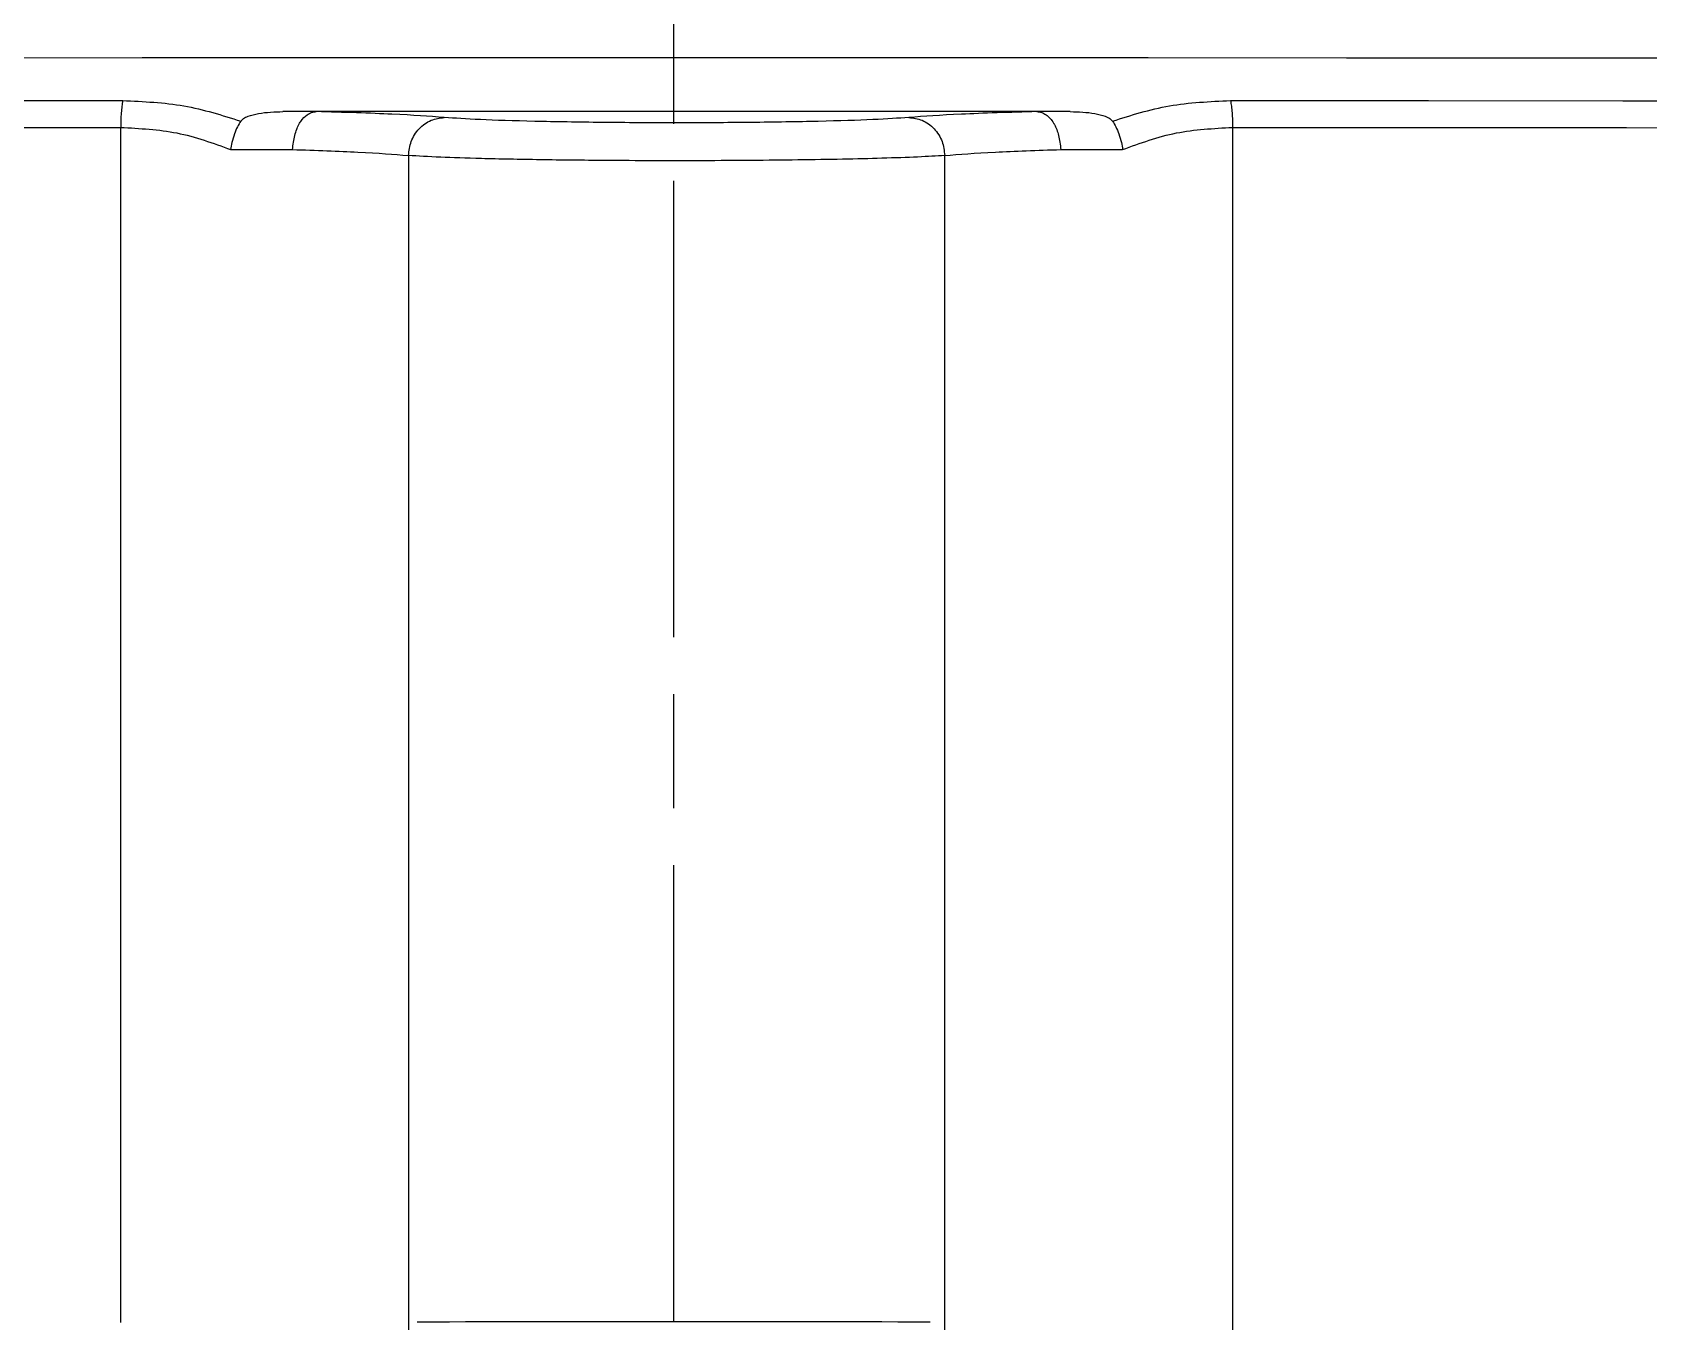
# Model space of a CAD drawing. Header units: millimetres. Extents: x 5659 to 7608, y 3628 to 5007.
# Drawn here: x 6462.91 to 6505.41, y 3791.3 to 3825.2 of the extents above; entities that cross this region are included whole.
import ezdxf

# ---------------------------------------------------------------- set-up
doc = ezdxf.new("R2010")
doc.units = ezdxf.units.MM
doc.linetypes.add('AM_ISO08W050', pattern=[18, 12, -1.5, 3, -1.5])
doc.layers.add('AM_7', color=4, linetype='AM_ISO08W050', lineweight=25)

msp = doc.modelspace()

# ---------------------------------------------------------------- linework, layer by layer
at = {"color": 7, "linetype": 'Continuous', "lineweight": 25}
for p, q in [((6479.852, 3823.12), (6470.378, 3823.12)), ((6489.326, 3823.12), (6479.852, 3823.12)), ((6465.234, 3791.275), (6465.234, 3822.703)), ((6494.469, 3822.703), (6494.469, 3788.275)), ((6472.804, 3821.965), (6472.804, 3788.131)), ((6486.9, 3788.131), (6486.9, 3821.965))]:
    msp.add_line(p, q, dxfattribs=at)
at = {"color": 7, "linetype": 'Continuous', "lineweight": 25, "flags": 128}
for points in [[(6507.631, 3824.52), (6502.599, 3824.524), (6497.462, 3824.527), (6492.246, 3824.529), (6486.972, 3824.53), (6481.666, 3824.531), (6476.352, 3824.531), (6471.053, 3824.53), (6465.795, 3824.528), (6460.601, 3824.526)], [(6401.486, 3823.273), (6402.634, 3823.284), (6404.127, 3823.295), (6405.958, 3823.305), (6408.12, 3823.316), (6410.601, 3823.326), (6413.392, 3823.336), (6416.48, 3823.345), (6419.851, 3823.354), (6423.49, 3823.362), (6427.381, 3823.37), (6431.506, 3823.377), (6435.848, 3823.384), (6440.385, 3823.39), (6445.099, 3823.395), (6449.969, 3823.4), (6454.972, 3823.403), (6460.086, 3823.407), (6465.288, 3823.409)], [(6494.416, 3823.409), (6499.618, 3823.407), (6504.732, 3823.403), (6509.735, 3823.4), (6514.604, 3823.395), (6519.318, 3823.39), (6523.856, 3823.384), (6528.197, 3823.377), (6532.322, 3823.37), (6536.213, 3823.362), (6539.852, 3823.354), (6543.223, 3823.345), (6546.311, 3823.336), (6549.102, 3823.326), (6551.584, 3823.316), (6553.745, 3823.305), (6555.576, 3823.295), (6557.069, 3823.284), (6558.217, 3823.273)], [(6401.198, 3822.566), (6402.35, 3822.577), (6403.849, 3822.588), (6405.687, 3822.599), (6407.856, 3822.609), (6410.347, 3822.619), (6413.148, 3822.629), (6416.247, 3822.638), (6419.631, 3822.647), (6423.283, 3822.655), (6427.188, 3822.663), (6431.329, 3822.67), (6435.686, 3822.677), (6440.24, 3822.683), (6444.972, 3822.688), (6449.859, 3822.693), (6454.88, 3822.697), (6460.013, 3822.7), (6465.234, 3822.703)], [(6494.469, 3822.703), (6499.691, 3822.7), (6504.824, 3822.697), (6509.845, 3822.693), (6514.732, 3822.688), (6519.463, 3822.683), (6524.018, 3822.677), (6528.375, 3822.67), (6532.515, 3822.663), (6536.42, 3822.655), (6540.073, 3822.647), (6543.456, 3822.638), (6546.555, 3822.629), (6549.357, 3822.619), (6551.847, 3822.609), (6554.016, 3822.599), (6555.854, 3822.588), (6557.353, 3822.577), (6558.505, 3822.566)]]:
    msp.add_lwpolyline(points, dxfattribs=at)
at = {"color": 7, "linetype": 'Continuous', "lineweight": 25}
for centre, radius, start, end in [((6465.112, 6499.168), 2677.051, 270.064479, 270.099302), ((6494.592, 6499.604), 2677.487, 269.900697, 269.935518), ((6479.774, 1798.985), 1992.314, 89.806162, 90.193839)]:
    msp.add_arc(centre, radius, start, end, dxfattribs=at)
for points in [[(6465.288, 3823.409), (6465.28, 3823.36), (6465.264, 3823.263), (6465.247, 3823.087), (6465.236, 3822.899), (6465.235, 3822.768), (6465.234, 3822.703)], [(6494.416, 3823.409), (6494.424, 3823.36), (6494.44, 3823.263), (6494.456, 3823.087), (6494.467, 3822.899), (6494.469, 3822.768), (6494.469, 3822.703)]]:
    msp.add_open_spline(points, degree=3, dxfattribs=at)
for points, knots in [([(6465.288, 3823.409), (6465.834, 3823.384), (6466.928, 3823.335), (6467.902, 3823.022), (6468.39, 3822.866)], [0, 0, 0, 0, 0.499348, 1, 1, 1, 1]), ([(6491.313, 3822.866), (6491.801, 3823.022), (6492.776, 3823.335), (6493.87, 3823.384), (6494.416, 3823.409)], [0, 0, 0, 0, 0.5006525, 1, 1, 1, 1]), ([(6468.39, 3822.866), (6468.361, 3822.818), (6468.3, 3822.718), (6468.221, 3822.527), (6468.159, 3822.322), (6468.135, 3822.181), (6468.125, 3822.119)], [0, 0, 0, 0, 0.239434, 0.497145, 0.777846, 1, 1, 1, 1]), ([(6468.39, 3822.866), (6468.413, 3822.89), (6468.462, 3822.944), (6468.624, 3823.017), (6468.972, 3823.103), (6469.285, 3823.112), (6469.502, 3823.118)], [0, 0, 0, 0, 0.0981068, 0.2156701, 0.4546075, 1, 1, 1, 1]), ([(6470.378, 3823.12), (6470.242, 3823.119), (6470.044, 3823.119), (6469.771, 3823.119), (6469.623, 3823.118), (6469.536, 3823.118), (6469.512, 3823.118), (6469.504, 3823.118), (6469.502, 3823.118)], [0, 0, 0, 0, 0.485398, 0.709453, 0.919202, 0.97572, 0.991889, 1, 1, 1, 1]), ([(6469.752, 3822.121), (6469.767, 3822.249), (6469.789, 3822.437), (6469.847, 3822.612), (6469.889, 3822.719), (6469.923, 3822.79), (6470.008, 3822.921), (6470.116, 3823.028), (6470.252, 3823.105), (6470.335, 3823.115), (6470.378, 3823.12)], [0, 0, 0, 0, 0.244887, 0.361345, 0.377678, 0.492933, 0.536162, 0.741629, 0.867487, 1, 1, 1, 1]), ([(6473.744, 3822.964), (6473.338, 3822.994), (6472.53, 3823.053), (6471.093, 3823.098), (6470.378, 3823.12)], [0, 0, 0, 0, 0.502375, 1, 1, 1, 1]), ([(6472.804, 3821.965), (6472.818, 3822.09), (6472.839, 3822.282), (6472.957, 3822.513), (6473.078, 3822.673), (6473.228, 3822.801), (6473.446, 3822.927), (6473.626, 3822.949), (6473.744, 3822.964)], [0, 0, 0, 0, 0.239617, 0.368463, 0.499999, 0.631535, 0.760382, 1, 1, 1, 1]), ([(6485.96, 3822.964), (6485.678, 3822.944), (6485.114, 3822.905), (6483.629, 3822.859), (6481.834, 3822.83), (6479.845, 3822.82), (6477.859, 3822.83), (6476.068, 3822.86), (6474.587, 3822.905), (6474.025, 3822.944), (6473.744, 3822.964)], [0, 0, 0, 0, 0.125138, 0.250256, 0.375373, 0.50043, 0.625397, 0.750284, 0.875124, 1, 1, 1, 1]), ([(6489.326, 3823.12), (6488.613, 3823.098), (6487.176, 3823.053), (6486.367, 3822.994), (6485.96, 3822.964)], [0, 0, 0, 0, 0.496466, 1, 1, 1, 1]), ([(6485.96, 3822.964), (6486.077, 3822.949), (6486.258, 3822.927), (6486.476, 3822.801), (6486.625, 3822.673), (6486.747, 3822.513), (6486.865, 3822.282), (6486.886, 3822.09), (6486.9, 3821.965)], [0, 0, 0, 0, 0.239618, 0.368465, 0.500002, 0.631538, 0.760384, 1, 1, 1, 1]), ([(6489.326, 3823.12), (6489.369, 3823.115), (6489.452, 3823.105), (6489.601, 3823.021), (6489.709, 3822.908), (6489.764, 3822.815), (6489.765, 3822.814), (6489.767, 3822.811), (6489.774, 3822.799), (6489.826, 3822.706), (6489.91, 3822.488), (6489.937, 3822.249), (6489.952, 3822.121)], [0, 0, 0, 0, 0.13275, 0.258828, 0.507271, 0.507353, 0.507953, 0.509582, 0.515681, 0.539247, 0.754927, 1, 1, 1, 1]), ([(6490.202, 3823.118), (6490.199, 3823.118), (6490.175, 3823.118), (6490.018, 3823.119), (6489.719, 3823.119), (6489.462, 3823.119), (6489.326, 3823.12)], [0, 0, 0, 0, 0.008069, 0.080583, 0.514577, 1, 1, 1, 1]), ([(6490.202, 3823.118), (6490.42, 3823.112), (6490.733, 3823.103), (6491.081, 3823.017), (6491.243, 3822.943), (6491.291, 3822.89), (6491.313, 3822.866)], [0, 0, 0, 0, 0.546902, 0.785535, 0.902249, 1, 1, 1, 1]), ([(6491.313, 3822.866), (6491.343, 3822.818), (6491.404, 3822.719), (6491.482, 3822.527), (6491.545, 3822.322), (6491.569, 3822.181), (6491.579, 3822.119)], [0, 0, 0, 0, 0.239149, 0.497163, 0.778524, 1, 1, 1, 1]), ([(6465.234, 3822.703), (6465.736, 3822.676), (6466.764, 3822.622), (6467.664, 3822.289), (6468.125, 3822.119)], [0, 0, 0, 0, 0.48849, 1, 1, 1, 1]), ([(6491.579, 3822.119), (6492.039, 3822.289), (6492.94, 3822.622), (6493.967, 3822.676), (6494.469, 3822.703)], [0, 0, 0, 0, 0.51151, 1, 1, 1, 1]), ([(6469.752, 3822.121), (6470.366, 3822.1), (6471.678, 3822.056), (6472.413, 3821.997), (6472.804, 3821.965)], [0, 0, 0, 0, 0.468316, 1, 1, 1, 1]), ([(6486.9, 3821.965), (6486.682, 3821.951), (6486.262, 3821.924), (6485.028, 3821.881), (6483.143, 3821.842), (6480.557, 3821.823), (6478.187, 3821.828), (6476.21, 3821.85), (6474.743, 3821.88), (6473.538, 3821.919), (6473.058, 3821.949), (6472.804, 3821.965)], [0, 0, 0, 0, 0.088859, 0.171995, 0.32047, 0.462481, 0.603147, 0.703171, 0.80801, 0.898186, 1, 1, 1, 1]), ([(6486.9, 3821.965), (6487.291, 3821.997), (6488.026, 3822.056), (6489.338, 3822.1), (6489.952, 3822.121)], [0, 0, 0, 0, 0.531637, 1, 1, 1, 1])]:
    msp.add_open_spline(points, degree=3, knots=knots, dxfattribs=at)
at = {"layer": 'AM_7'}
msp.add_line((6479.774, 3791.3), (6479.774, 4148.848), dxfattribs=at)

doc.saveas('drawing.dxf')
